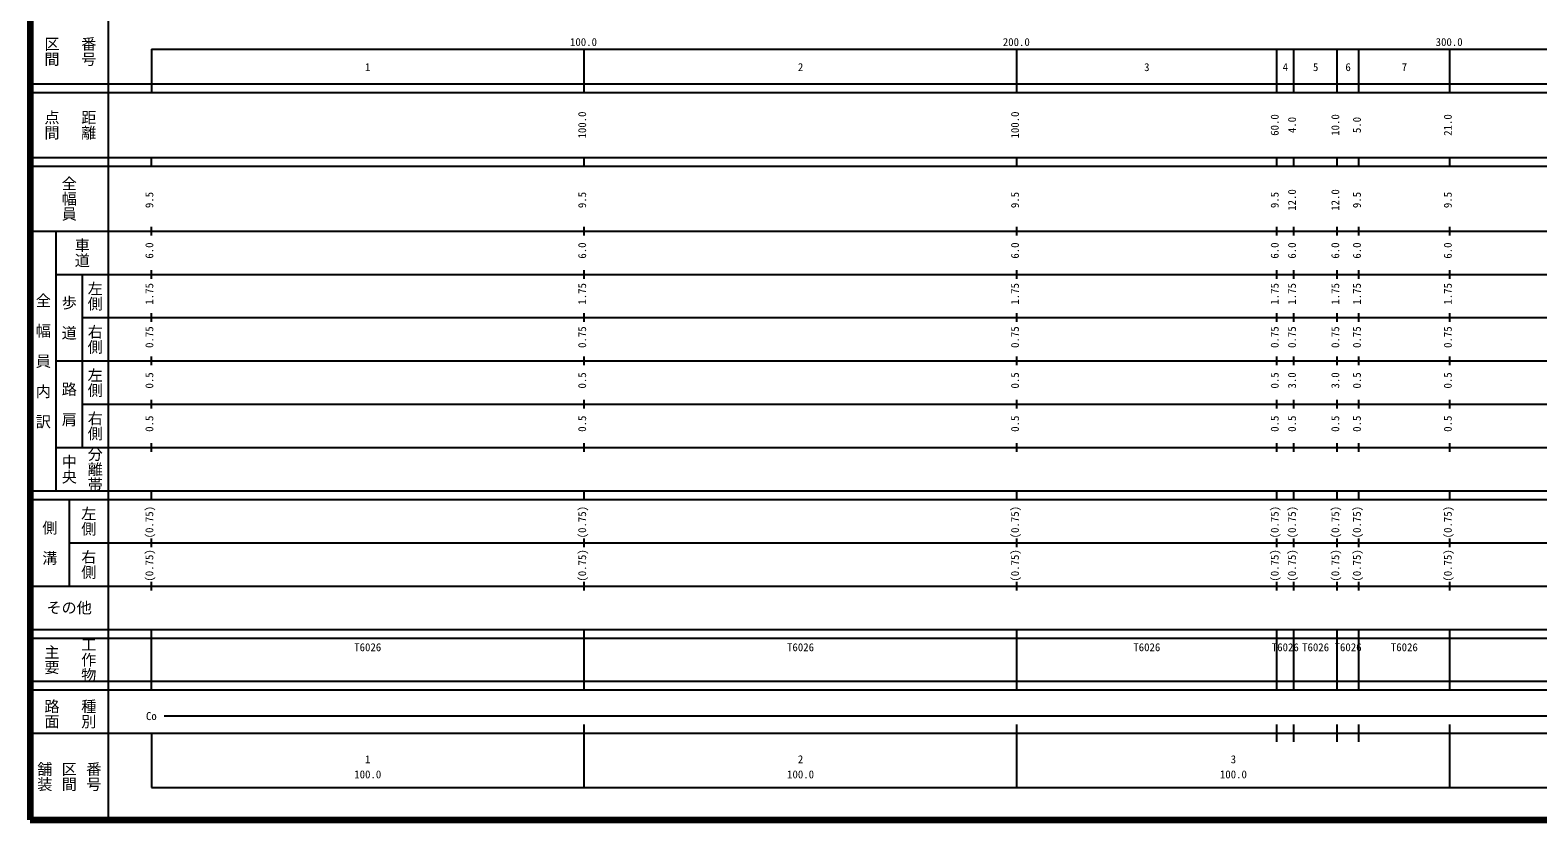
# Model space of a CAD drawing. Units: millimetres on the paper. Extents: x 40 to 680, y 20 to 380.
# Drawn here: x 40 to 388.3, y 20 to 202.4 of the extents above; entities that cross this region are included whole.
import ezdxf
from ezdxf.enums import TextEntityAlignment as Align

# ---------------------------------------------------------------- set-up
doc = ezdxf.new("R2010")
doc.units = ezdxf.units.MM
doc.layers.add('M-TTL', color=2, linetype='Continuous', lineweight=140)
doc.layers.add('M-TTL-BAND', color=7, linetype='Continuous', lineweight=25)
doc.styles.add('@ＭＳ ゴシック', font='')
doc.styles.add('ＭＳ ゴシック', font='')
doc.styles.get('@ＭＳ ゴシック').set_extended_font_data('@MS Gothic')
doc.styles.get('ＭＳ ゴシック').set_extended_font_data('MS Gothic')

msp = doc.modelspace()

# ---------------------------------------------------------------- linework, layer by layer
at = {"layer": 'M-TTL'}
for p, q in [((40, 380), (40, 20)), ((40, 20), (680, 20))]:
    msp.add_line(p, q, dxfattribs=at)
at = {"layer": 'M-TTL-BAND'}
for p, q in [((58, 370), (58, 20)), ((68, 198), (579, 198)), ((68, 198), (68, 188)), ((168, 188), (168, 198)), ((268, 188), (268, 198)), ((328, 188), (328, 198)), ((332, 188), (332, 198)), ((342, 188), (342, 198)), ((347, 188), (347, 198)), ((368, 188), (368, 198)), ((40, 190), (579, 190)), ((40, 188), (579, 188)), ((40, 173), (579, 173)), ((40, 171), (579, 171)), ((68, 171), (68, 173)), ((168, 171), (168, 173)), ((268, 171), (268, 173)), ((328, 171), (328, 173)), ((332, 171), (332, 173)), ((342, 171), (342, 173)), ((347, 171), (347, 173)), ((368, 171), (368, 173)), ((68, 155), (68, 157)), ((168, 155), (168, 157)), ((268, 155), (268, 157)), ((328, 155), (328, 157)), ((332, 155), (332, 157)), ((342, 155), (342, 157)), ((347, 155), (347, 157)), ((368, 155), (368, 157)), ((40, 156), (579, 156)), ((46, 96), (46, 156)), ((68, 145), (68, 147)), ((168, 145), (168, 147)), ((268, 145), (268, 147)), ((328, 145), (328, 147)), ((332, 145), (332, 147)), ((342, 145), (342, 147)), ((347, 145), (347, 147)), ((368, 145), (368, 147)), ((46, 146), (579, 146)), ((52, 146), (52, 106)), ((52, 136), (579, 136)), ((68, 135), (68, 137)), ((168, 135), (168, 137)), ((268, 135), (268, 137)), ((328, 135), (328, 137)), ((332, 135), (332, 137)), ((342, 135), (342, 137)), ((347, 135), (347, 137)), ((368, 135), (368, 137)), ((46, 126), (579, 126)), ((68, 125), (68, 127)), ((168, 125), (168, 127)), ((268, 125), (268, 127)), ((328, 125), (328, 127)), ((332, 125), (332, 127)), ((342, 125), (342, 127)), ((347, 125), (347, 127)), ((368, 125), (368, 127)), ((52, 116), (579, 116)), ((68, 115), (68, 117)), ((168, 115), (168, 117)), ((268, 115), (268, 117)), ((328, 115), (328, 117)), ((332, 115), (332, 117)), ((342, 115), (342, 117)), ((347, 115), (347, 117)), ((368, 115), (368, 117)), ((46, 106), (579, 106)), ((68, 105), (68, 107)), ((168, 105), (168, 107)), ((268, 105), (268, 107)), ((328, 105), (328, 107)), ((332, 105), (332, 107)), ((342, 105), (342, 107)), ((347, 105), (347, 107)), ((368, 105), (368, 107)), ((40, 96), (579, 96)), ((68, 94), (68, 96)), ((168, 94), (168, 96)), ((268, 94), (268, 96)), ((328, 94), (328, 96)), ((332, 94), (332, 96)), ((342, 94), (342, 96)), ((347, 94), (347, 96)), ((368, 94), (368, 96)), ((40, 94), (579, 94)), ((49, 94), (49, 74)), ((49, 84), (579, 84)), ((68, 83), (68, 85)), ((168, 83), (168, 85)), ((268, 83), (268, 85)), ((328, 83), (328, 85)), ((332, 83), (332, 85)), ((342, 83), (342, 85)), ((347, 83), (347, 85)), ((368, 83), (368, 85)), ((40, 74), (579, 74)), ((68, 73), (68, 75)), ((168, 73), (168, 75)), ((268, 73), (268, 75)), ((328, 73), (328, 75)), ((332, 73), (332, 75)), ((342, 73), (342, 75)), ((347, 73), (347, 75)), ((368, 73), (368, 75)), ((40, 64), (579, 64)), ((68, 62), (68, 64)), ((168, 62), (168, 64)), ((268, 62), (268, 64)), ((328, 62), (328, 64)), ((332, 62), (332, 64)), ((342, 62), (342, 64)), ((347, 62), (347, 64)), ((368, 62), (368, 64)), ((40, 62), (579, 62)), ((68, 52), (68, 62)), ((168, 52), (168, 62)), ((168, 52), (168, 62)), ((268, 52), (268, 62)), ((268, 52), (268, 62)), ((328, 52), (328, 62)), ((328, 52), (328, 62)), ((332, 52), (332, 62)), ((332, 52), (332, 62)), ((342, 52), (342, 62)), ((342, 52), (342, 62)), ((347, 52), (347, 62)), ((347, 52), (347, 62)), ((368, 52), (368, 62)), ((368, 52), (368, 62)), ((40, 52), (579, 52)), ((40, 50), (579, 50)), ((68, 50), (68, 52)), ((168, 50), (168, 52)), ((268, 50), (268, 52)), ((328, 50), (328, 52)), ((332, 50), (332, 52)), ((342, 50), (342, 52)), ((347, 50), (347, 52)), ((368, 50), (368, 52)), ((71, 44), (565, 44)), ((168, 27.5), (168, 42)), ((268, 27.5), (268, 42)), ((328, 38), (328, 42)), ((332, 38), (332, 42)), ((342, 38), (342, 42)), ((347, 38), (347, 42)), ((368, 27.5), (368, 42)), ((40, 40), (579, 40)), ((68, 40), (68, 27.5)), ((68, 27.5), (579, 27.5))]:
    msp.add_line(p, q, dxfattribs=at)

# ---------------------------------------------------------------- texts
at = {"layer": 'M-TTL-BAND', "style": '@ＭＳ ゴシック'}
for s, p in [('区間', (45, 197.5)), ('番号', (53.5, 197.5)), ('点間', (45, 180.5)), ('距離', (53.5, 180.5)), ('全幅員', (49, 163.5)), ('車道', (52, 151)), ('左側', (55, 141)), ('全\u3000幅\u3000員\u3000内\u3000訳', (43, 126)), ('歩\u3000道', (49, 136)), ('右側', (55, 131)), ('左側', (55, 121)), ('路\u3000肩', (49, 116)), ('右側', (55, 111)), ('分離帯', (55, 101)), ('中央', (49, 101)), ('左側', (53.5, 89)), ('側\u3000溝', (44.5, 84)), ('右側', (53.5, 79)), ('主要', (45, 57)), ('工作物', (53.5, 57)), ('路面', (45, 44.5)), ('種別', (53.5, 44.5)), ('舗装', (43.333, 30)), ('区間', (49, 30)), ('番号', (54.667, 30))]:
    msp.add_text(s, height=2.566, rotation=270, dxfattribs=at).set_placement(p, align=Align.MIDDLE_CENTER)
at = {"layer": 'M-TTL-BAND', "style": 'ＭＳ ゴシック'}
for s, p in [('100.0', (167.844, 198.195)), ('200.0', (267.844, 198.195)), ('300.0', (367.844, 198.195)), ('1', (118, 192.405)), ('2', (218, 192.405)), ('3', (298, 192.405)), ('4', (330, 192.405)), ('5', (337, 192.405)), ('6', (344.5, 192.405)), ('7', (357.5, 192.405)), ('Co', (68, 42.5)), ('1', (118, 32.523)), ('2', (218, 32.523)), ('3', (318, 32.523)), ('100.0', (118, 29.033)), ('100.0', (218, 29.033)), ('100.0', (318, 29.033))]:
    msp.add_text(s, height=1.833, dxfattribs=at).set_placement(p, align=Align.BOTTOM_CENTER)
for s, p in [('100.0', (169, 180.5)), ('100.0', (269, 180.5)), ('60.0', (329, 180.5)), ('4.0', (333, 180.5)), ('10.0', (343, 180.5)), ('5.0', (348, 180.5)), ('21.0', (369, 180.5)), ('9.5', (69, 163.174)), ('9.5', (169, 163.174)), ('9.5', (269, 163.174)), ('9.5', (329, 163.174)), ('12.0', (333, 163.174)), ('12.0', (343, 163.174)), ('9.5', (348, 163.174)), ('9.5', (369, 163.174)), ('6.0', (69, 151.5)), ('6.0', (169, 151.5)), ('6.0', (269, 151.5)), ('6.0', (329, 151.5)), ('6.0', (333, 151.5)), ('6.0', (343, 151.5)), ('6.0', (348, 151.5)), ('6.0', (369, 151.5)), ('1.75', (69, 141.5)), ('1.75', (169, 141.5)), ('1.75', (269, 141.5)), ('1.75', (329, 141.5)), ('1.75', (333, 141.5)), ('1.75', (343, 141.5)), ('1.75', (348, 141.5)), ('1.75', (369, 141.5)), ('0.75', (69, 131.5)), ('0.75', (169, 131.5)), ('0.75', (269, 131.5)), ('0.75', (329, 131.5)), ('0.75', (333, 131.5)), ('0.75', (343, 131.5)), ('0.75', (348, 131.5)), ('0.75', (369, 131.5)), ('0.5', (69, 121.5)), ('0.5', (169, 121.5)), ('0.5', (269, 121.5)), ('0.5', (329, 121.5)), ('3.0', (333, 121.5)), ('3.0', (343, 121.5)), ('0.5', (348, 121.5)), ('0.5', (369, 121.5)), ('0.5', (69, 111.5)), ('0.5', (169, 111.5)), ('0.5', (269, 111.5)), ('0.5', (329, 111.5)), ('0.5', (333, 111.5)), ('0.5', (343, 111.5)), ('0.5', (348, 111.5)), ('0.5', (369, 111.5)), ('(0.75)', (69, 88.764)), ('(0.75)', (169, 88.764)), ('(0.75)', (269, 88.764)), ('(0.75)', (329, 88.764)), ('(0.75)', (333, 88.764)), ('(0.75)', (343, 88.764)), ('(0.75)', (348, 88.764)), ('(0.75)', (369, 88.764)), ('(0.75)', (69, 78.764)), ('(0.75)', (169, 78.764)), ('(0.75)', (269, 78.764)), ('(0.75)', (329, 78.764)), ('(0.75)', (333, 78.764)), ('(0.75)', (343, 78.764)), ('(0.75)', (348, 78.764)), ('(0.75)', (369, 78.764))]:
    msp.add_text(s, height=1.833, rotation=90, dxfattribs=at).set_placement(p, align=Align.BOTTOM_CENTER)
msp.add_text('その他', height=2.566, dxfattribs=at).set_placement((49, 69), align=Align.MIDDLE_CENTER)
for p in [(114.875, 58.405), (214.875, 58.405), (294.875, 58.405), (326.875, 58.405), (333.875, 58.405), (341.375, 58.405), (354.375, 58.405)]:
    msp.add_text('T6026', height=1.833, dxfattribs=at).set_placement(p, align=Align.BOTTOM_LEFT)

doc.saveas('drawing.dxf')
